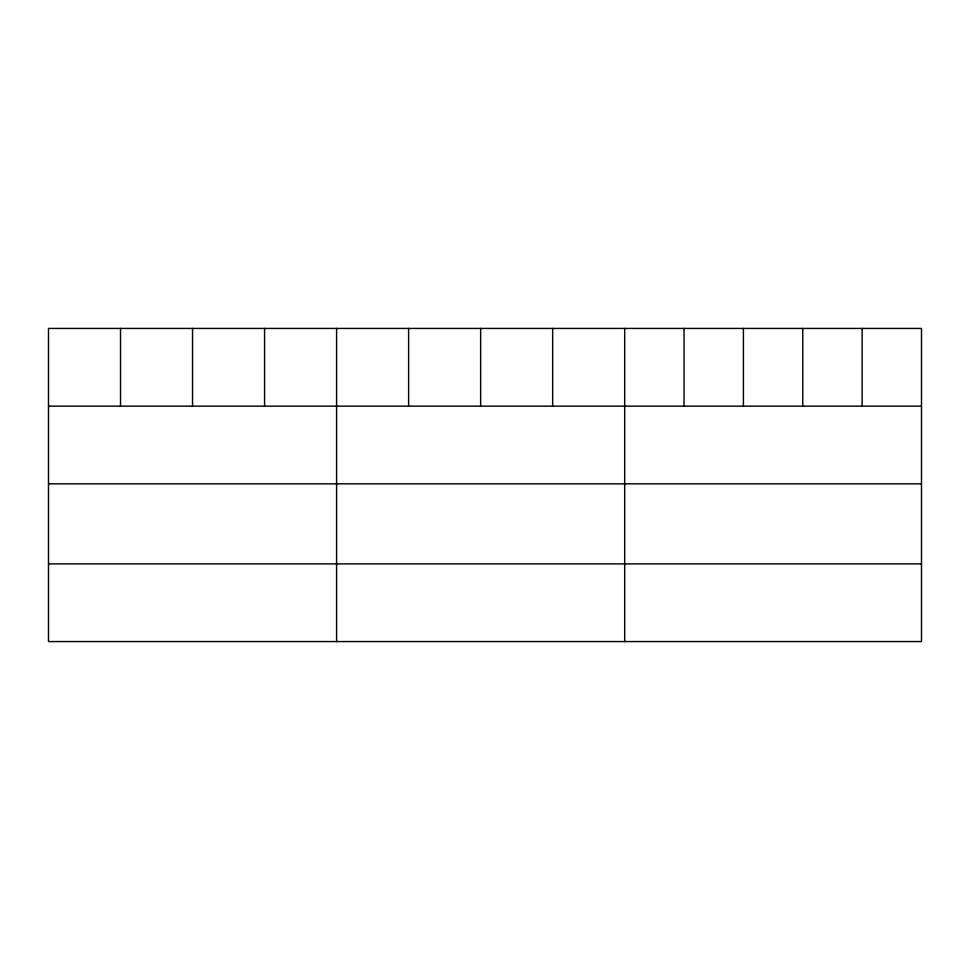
<?xml version="1.0" encoding="UTF-8"?>
<svg xmlns="http://www.w3.org/2000/svg" width="970" height="970" viewBox="0 0 970 970"><rect width="100%" height="100%" fill="white"/><g stroke="black" fill="none" stroke-linecap="round" stroke-linejoin="round"><path stroke-width="1.45" d="M921.5 406.151L921.5 641.57L48.5 641.57L48.5 328.43L921.5 328.43L921.5 406.151L48.5 406.151M48.5 483.836L921.5 483.836M48.5 563.885L921.5 563.885M862.136 328.43L862.136 406.151M802.772 328.43L802.772 406.151M743.408 328.43L743.408 406.151M684.044 328.43L684.044 406.151M624.68 328.43L624.68 641.57M552.658 328.43L552.658 406.151M480.635 328.43L480.635 406.151M408.612 328.43L408.612 406.151M336.59 328.43L336.59 641.57M264.567 328.43L264.567 406.151M192.545 328.43L192.545 406.151M120.522 328.43L120.522 406.151"/></g></svg>
